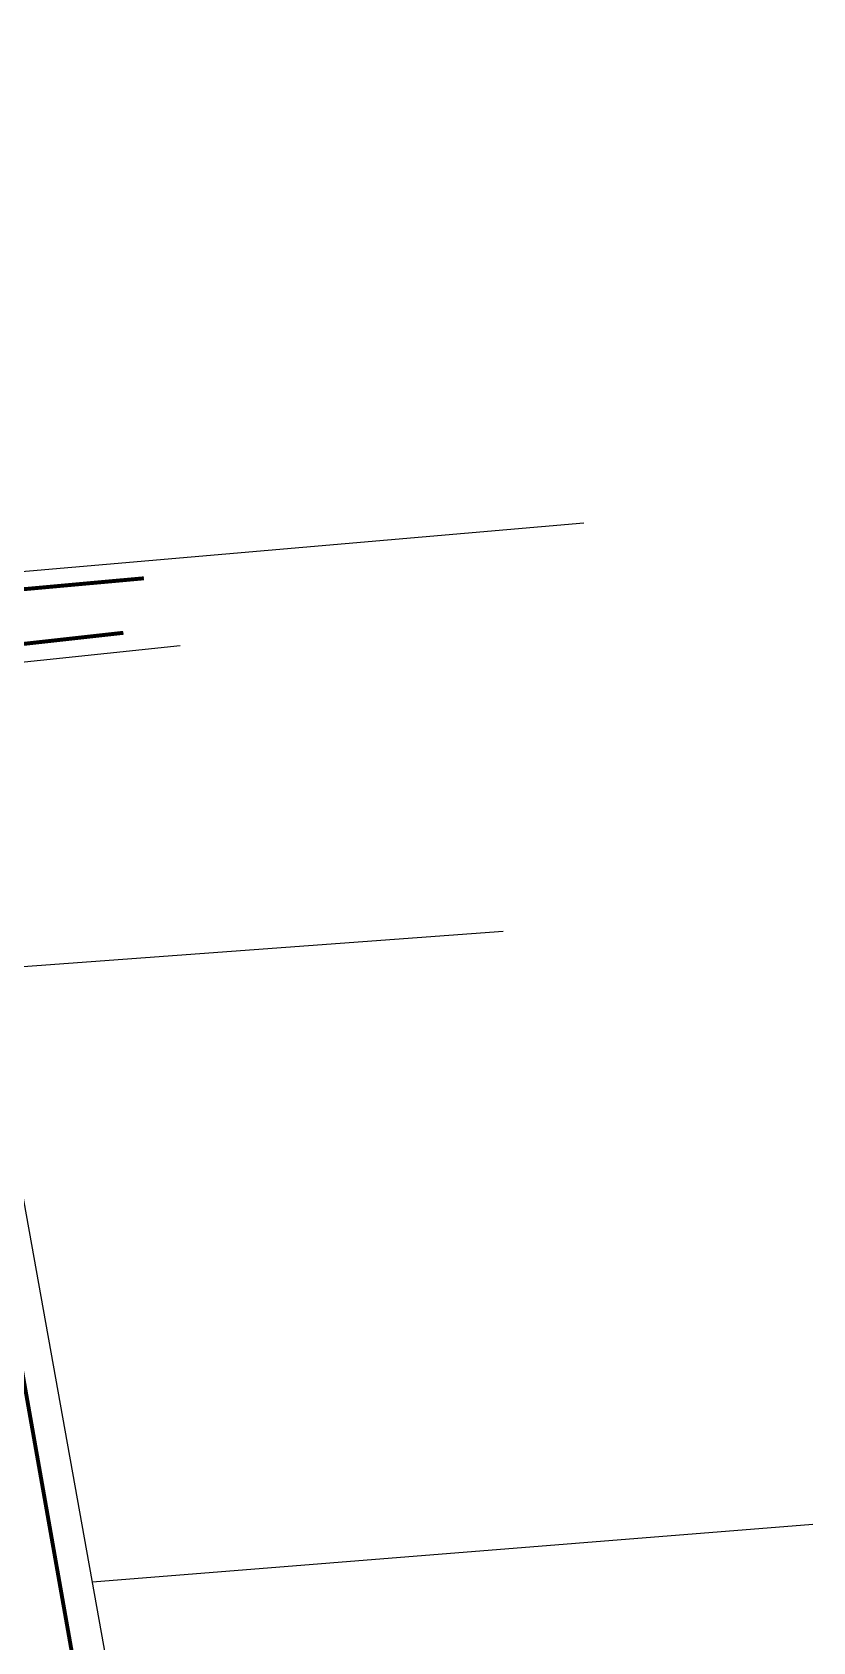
# Model space of a CAD drawing. Header units: metres. Extents: x -296 to 345, y -1036 to 474.
# Drawn here: x 237.7 to 337, y -893.2 to -688.6 of the extents above; entities that cross this region are included whole.
import ezdxf

# ---------------------------------------------------------------- set-up
doc = ezdxf.new("R2010")
doc.units = ezdxf.units.M
doc.linetypes.add('HIDDENX2', pattern=[0.75, 0.5, -0.25])
for name, color, linetype in [('DGPRO_ARQ_EXISTENCIA', 7, 'Continuous'), ('DGPRO_Cordon existente', 244, 'HIDDENX2'), ('DGPRO_Edificacion existente', 2, 'Continuous'), ('DGPRO_Vereda existente', 1, 'Continuous')]:
    doc.layers.add(name, color=color, linetype=linetype)
doc.layers.add('DGPRO_Hatch edificios', color=7, linetype='Continuous', true_color=0xd1e8ff)

# ---------------------------------------------------------------- blocks, each defined once
blk = doc.blocks.new('cordon con topo correcta')
at = {"layer": 'DGPRO_Cordon existente', "ltscale": 10, "const_width": 0.5}
for points in [[(1956.7, 366.07), (1928.43, 363.51, -0.32953), (1922.26, 366.93), (1910.44, 435.24)], [(1954.1, 359.14), (1932.5, 356.74), (1926.61, 347.97), (1952.76, 200.13, 0.507212), (1958.53, 195.9), (1993.77, 199.09)]]:
    blk.add_lwpolyline(points, format="xyb", dxfattribs=at)
blk = doc.blocks.new('A$C45BA266A')
at = {"layer": 'DGPRO_Edificacion existente'}
for points in [[(307.85, -750.98), (222.14, -758.39), (219.74, -756), (209.68, -694.27)], [(314.8, -920.43), (253.98, -924.88), (250.15, -922.31), (248.97, -905.64), (225.58, -775.86), (229.43, -769.35), (256.51, -766.49)], [(231.32, -807.7), (297.59, -802.83)], [(245.34, -885.51), (336.95, -878.21)]]:
    blk.add_lwpolyline(points, dxfattribs=at)
at = {"layer": 'DGPRO_Vereda existente', "ltscale": 10}
for points in [[(251.87, -757.97), (223.6, -760.54, -0.32953), (217.43, -757.11), (205.61, -688.8)], [(251.85, -757.82), (223.58, -760.39, -0.328751), (217.58, -757.07), (205.76, -688.78)], [(249.27, -764.9), (227.67, -767.3), (221.78, -776.07), (247.93, -923.91, 0.507212), (253.7, -928.15), (288.94, -924.95)], [(249.29, -765.05), (227.76, -767.44), (221.93, -776.1), (248.08, -923.9, 0.509356), (253.67, -928), (288.93, -924.8)]]:
    blk.add_lwpolyline(points, format="xyb", dxfattribs=at)
at = {"layer": 'DGPRO_Hatch edificios'}
blk.add_blockref('cordon con topo correcta', (-1704.83, -1124.04), dxfattribs=at)

msp = doc.modelspace()

# ---------------------------------------------------------------- block references
at = {"layer": 'DGPRO_ARQ_EXISTENCIA'}
msp.add_blockref('A$C45BA266A', (0, 0), dxfattribs=at)

doc.saveas('drawing.dxf')
